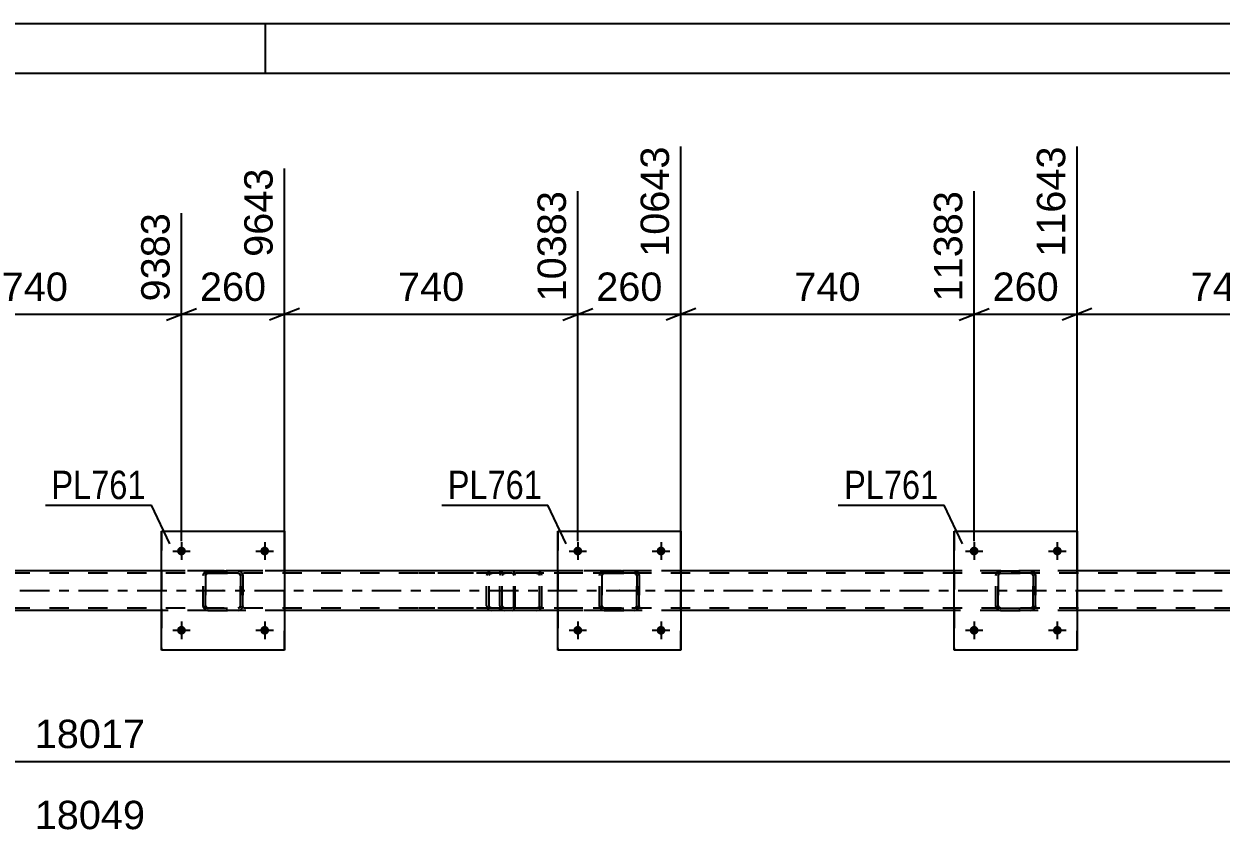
# Model space of a CAD drawing. Header units: millimetres. Extents: x -49 to 792, y -433 to 161.
# Drawn here: x 347.9 to 468.8, y 79.2 to 161 of the extents above; entities that cross this region are included whole.
import ezdxf

# ---------------------------------------------------------------- set-up
doc = ezdxf.new("R2010")
doc.units = ezdxf.units.MM
doc.linetypes.add('DXK_LINE_DOT2', pattern=[3.9198, 1.9599, -1.9599])
doc.linetypes.add('DXK_LINE_DOT3', pattern=[5.9187, 2.979, -0.9799, 0.9799, -0.9799])
doc.styles.add('Arial', font='ARIAL.TTF', dxfattribs={"height": 0.2})
doc.styles.add('Arial Narrow', font='ARIALN.TTF', dxfattribs={"height": 0.2})

# ---------------------------------------------------------------- blocks, each defined once
blk = doc.blocks.new('Unknown-203723993-1112')
at = {"color": 5, "linetype": 'Continuous'}
for p, q in [((792.32, 161.02), (-48.68, 161.02)), ((372.32, 156.02), (372.32, 161.02)), ((787.32, 156.02), (-43.68, 156.02))]:
    blk.add_line(p, q, dxfattribs=at)
blk = doc.blocks.new('Part-203723993-2581 - 2545')
at = {"color": 7, "linetype": 'DXK_LINE_DOT2'}
for p, q in [((709.17, 105.59), (33.84, 105.59)), ((709.17, 105.83), (41.84, 105.83)), ((374.24, 105.83), (361.84, 105.83)), ((414.24, 105.83), (401.84, 105.83)), ((454.23, 105.83), (441.83, 105.83)), ((709.17, 102.07), (33.84, 102.07)), ((374.24, 101.83), (361.84, 101.83)), ((414.24, 101.83), (401.84, 101.83)), ((454.23, 101.83), (441.83, 101.83))]:
    blk.add_line(p, q, dxfattribs=at)
at = {"color": 2, "linetype": 'Continuous'}
for p, q in [((361.84, 105.83), (334.23, 105.83)), ((401.84, 105.83), (374.24, 105.83)), ((441.83, 105.83), (414.24, 105.83)), ((481.83, 105.83), (454.23, 105.83)), ((361.84, 101.83), (334.23, 101.83)), ((401.84, 101.83), (374.24, 101.83)), ((441.83, 101.83), (414.24, 101.83)), ((481.83, 101.83), (454.23, 101.83))]:
    blk.add_line(p, q, dxfattribs=at)
at = {"color": 7, "linetype": 'DXK_LINE_DOT3'}
blk.add_line((33.84, 103.83), (709.17, 103.83), dxfattribs=at)
blk = doc.blocks.new('Bolt-203723993-2603 - 2545')
at = {"linetype": 'Continuous'}
for points in [[(363.4, 99.83), (363.41, 99.92), (363.43, 100.01), (363.48, 100.09), (363.54, 100.15), (363.62, 100.21), (363.7, 100.25), (363.79, 100.26), (363.88, 100.26), (363.97, 100.25), (364.06, 100.21), (364.13, 100.15), (364.19, 100.09), (364.24, 100.01), (364.27, 99.92), (364.28, 99.83), (364.27, 99.74), (364.24, 99.65), (364.19, 99.57), (364.13, 99.5), (364.06, 99.45), (363.97, 99.41), (363.88, 99.39), (363.79, 99.39), (363.7, 99.41), (363.62, 99.45), (363.54, 99.5), (363.48, 99.57), (363.43, 99.65), (363.41, 99.74)], [(371.8, 99.83), (371.81, 99.92), (371.83, 100.01), (371.88, 100.09), (371.94, 100.15), (372.02, 100.21), (372.1, 100.25), (372.19, 100.26), (372.28, 100.26), (372.37, 100.25), (372.46, 100.21), (372.53, 100.15), (372.59, 100.09), (372.64, 100.01), (372.67, 99.92), (372.68, 99.83), (372.67, 99.74), (372.64, 99.65), (372.59, 99.57), (372.53, 99.5), (372.46, 99.45), (372.37, 99.41), (372.28, 99.39), (372.19, 99.39), (372.1, 99.41), (372.02, 99.45), (371.94, 99.5), (371.88, 99.57), (371.83, 99.65), (371.81, 99.74)]]:
    blk.add_hatch(color=1, dxfattribs=at).paths.add_polyline_path(points)
at = {"color": 1, "linetype": 'Continuous'}
for p, q in [((363.84, 100.71), (363.84, 98.95)), ((372.24, 100.71), (372.24, 98.95)), ((362.96, 99.83), (364.72, 99.83)), ((371.36, 99.83), (373.12, 99.83))]:
    blk.add_line(p, q, dxfattribs=at)
blk = doc.blocks.new('Bolt-203723993-2604 - 2545')
at = {"linetype": 'Continuous'}
for points in [[(363.4, 107.83), (363.41, 107.92), (363.43, 108.01), (363.48, 108.09), (363.54, 108.15), (363.62, 108.21), (363.7, 108.25), (363.79, 108.26), (363.88, 108.26), (363.97, 108.25), (364.06, 108.21), (364.13, 108.15), (364.19, 108.09), (364.24, 108.01), (364.27, 107.92), (364.28, 107.83), (364.27, 107.74), (364.24, 107.65), (364.19, 107.57), (364.13, 107.5), (364.06, 107.45), (363.97, 107.41), (363.88, 107.39), (363.79, 107.39), (363.7, 107.41), (363.62, 107.45), (363.54, 107.5), (363.48, 107.57), (363.43, 107.65), (363.41, 107.74)], [(371.8, 107.83), (371.81, 107.92), (371.83, 108.01), (371.88, 108.09), (371.94, 108.15), (372.02, 108.21), (372.1, 108.25), (372.19, 108.26), (372.28, 108.26), (372.37, 108.25), (372.46, 108.21), (372.53, 108.15), (372.59, 108.09), (372.64, 108.01), (372.67, 107.92), (372.68, 107.83), (372.67, 107.74), (372.64, 107.65), (372.59, 107.57), (372.53, 107.5), (372.46, 107.45), (372.37, 107.41), (372.28, 107.39), (372.19, 107.39), (372.1, 107.41), (372.02, 107.45), (371.94, 107.5), (371.88, 107.57), (371.83, 107.65), (371.81, 107.74)]]:
    blk.add_hatch(color=1, dxfattribs=at).paths.add_polyline_path(points)
at = {"color": 1, "linetype": 'Continuous'}
for p, q in [((362.96, 107.83), (364.72, 107.83)), ((363.84, 108.71), (363.84, 106.95)), ((371.36, 107.83), (373.12, 107.83)), ((372.24, 108.71), (372.24, 106.95))]:
    blk.add_line(p, q, dxfattribs=at)
blk = doc.blocks.new('Bolt-203723993-2605 - 2545')
at = {"linetype": 'Continuous'}
for points in [[(403.4, 99.83), (403.41, 99.92), (403.43, 100.01), (403.48, 100.09), (403.54, 100.15), (403.62, 100.21), (403.7, 100.25), (403.79, 100.26), (403.88, 100.26), (403.97, 100.25), (404.06, 100.21), (404.13, 100.15), (404.19, 100.09), (404.24, 100.01), (404.27, 99.92), (404.28, 99.83), (404.27, 99.74), (404.24, 99.65), (404.19, 99.57), (404.13, 99.5), (404.06, 99.45), (403.97, 99.41), (403.88, 99.39), (403.79, 99.39), (403.7, 99.41), (403.62, 99.45), (403.54, 99.5), (403.48, 99.57), (403.43, 99.65), (403.41, 99.74)], [(411.8, 99.83), (411.81, 99.92), (411.83, 100.01), (411.88, 100.09), (411.94, 100.15), (412.02, 100.21), (412.1, 100.25), (412.19, 100.26), (412.28, 100.26), (412.37, 100.25), (412.46, 100.21), (412.53, 100.15), (412.59, 100.09), (412.64, 100.01), (412.67, 99.92), (412.68, 99.83), (412.67, 99.74), (412.64, 99.65), (412.59, 99.57), (412.53, 99.5), (412.46, 99.45), (412.37, 99.41), (412.28, 99.39), (412.19, 99.39), (412.1, 99.41), (412.02, 99.45), (411.94, 99.5), (411.88, 99.57), (411.83, 99.65), (411.81, 99.74)]]:
    blk.add_hatch(color=1, dxfattribs=at).paths.add_polyline_path(points)
at = {"color": 1, "linetype": 'Continuous'}
for p, q in [((403.84, 100.71), (403.84, 98.95)), ((412.24, 100.71), (412.24, 98.95)), ((402.96, 99.83), (404.72, 99.83)), ((411.36, 99.83), (413.12, 99.83))]:
    blk.add_line(p, q, dxfattribs=at)
blk = doc.blocks.new('Bolt-203723993-2606 - 2545')
at = {"linetype": 'Continuous'}
for points in [[(403.4, 107.83), (403.41, 107.92), (403.43, 108.01), (403.48, 108.09), (403.54, 108.15), (403.62, 108.21), (403.7, 108.25), (403.79, 108.26), (403.88, 108.26), (403.97, 108.25), (404.06, 108.21), (404.13, 108.15), (404.19, 108.09), (404.24, 108.01), (404.27, 107.92), (404.28, 107.83), (404.27, 107.74), (404.24, 107.65), (404.19, 107.57), (404.13, 107.5), (404.06, 107.45), (403.97, 107.41), (403.88, 107.39), (403.79, 107.39), (403.7, 107.41), (403.62, 107.45), (403.54, 107.5), (403.48, 107.57), (403.43, 107.65), (403.41, 107.74)], [(411.8, 107.83), (411.81, 107.92), (411.83, 108.01), (411.88, 108.09), (411.94, 108.15), (412.02, 108.21), (412.1, 108.25), (412.19, 108.26), (412.28, 108.26), (412.37, 108.25), (412.46, 108.21), (412.53, 108.15), (412.59, 108.09), (412.64, 108.01), (412.67, 107.92), (412.68, 107.83), (412.67, 107.74), (412.64, 107.65), (412.59, 107.57), (412.53, 107.5), (412.46, 107.45), (412.37, 107.41), (412.28, 107.39), (412.19, 107.39), (412.1, 107.41), (412.02, 107.45), (411.94, 107.5), (411.88, 107.57), (411.83, 107.65), (411.81, 107.74)]]:
    blk.add_hatch(color=1, dxfattribs=at).paths.add_polyline_path(points)
at = {"color": 1, "linetype": 'Continuous'}
for p, q in [((402.96, 107.83), (404.72, 107.83)), ((403.84, 108.71), (403.84, 106.95)), ((411.36, 107.83), (413.12, 107.83)), ((412.24, 108.71), (412.24, 106.95))]:
    blk.add_line(p, q, dxfattribs=at)
blk = doc.blocks.new('Bolt-203723993-2607 - 2545')
at = {"linetype": 'Continuous'}
for points in [[(443.39, 99.83), (443.4, 99.92), (443.43, 100.01), (443.48, 100.09), (443.54, 100.15), (443.61, 100.21), (443.7, 100.25), (443.79, 100.26), (443.88, 100.26), (443.97, 100.25), (444.05, 100.21), (444.13, 100.15), (444.19, 100.09), (444.24, 100.01), (444.27, 99.92), (444.27, 99.83), (444.27, 99.74), (444.24, 99.65), (444.19, 99.57), (444.13, 99.5), (444.05, 99.45), (443.97, 99.41), (443.88, 99.39), (443.79, 99.39), (443.7, 99.41), (443.61, 99.45), (443.54, 99.5), (443.48, 99.57), (443.43, 99.65), (443.4, 99.74)], [(451.79, 99.83), (451.8, 99.92), (451.83, 100.01), (451.88, 100.09), (451.94, 100.15), (452.01, 100.21), (452.1, 100.25), (452.19, 100.26), (452.28, 100.26), (452.37, 100.25), (452.45, 100.21), (452.53, 100.15), (452.59, 100.09), (452.64, 100.01), (452.67, 99.92), (452.67, 99.83), (452.67, 99.74), (452.64, 99.65), (452.59, 99.57), (452.53, 99.5), (452.45, 99.45), (452.37, 99.41), (452.28, 99.39), (452.19, 99.39), (452.1, 99.41), (452.01, 99.45), (451.94, 99.5), (451.88, 99.57), (451.83, 99.65), (451.8, 99.74)]]:
    blk.add_hatch(color=1, dxfattribs=at).paths.add_polyline_path(points)
at = {"color": 1, "linetype": 'Continuous'}
for p, q in [((443.83, 100.71), (443.83, 98.95)), ((452.23, 100.71), (452.23, 98.95)), ((442.95, 99.83), (444.71, 99.83)), ((451.35, 99.83), (453.11, 99.83))]:
    blk.add_line(p, q, dxfattribs=at)
blk = doc.blocks.new('Bolt-203723993-2608 - 2545')
at = {"linetype": 'Continuous'}
for points in [[(443.39, 107.83), (443.4, 107.92), (443.43, 108.01), (443.48, 108.09), (443.54, 108.15), (443.61, 108.21), (443.7, 108.25), (443.79, 108.26), (443.88, 108.26), (443.97, 108.25), (444.05, 108.21), (444.13, 108.15), (444.19, 108.09), (444.24, 108.01), (444.27, 107.92), (444.27, 107.83), (444.27, 107.74), (444.24, 107.65), (444.19, 107.57), (444.13, 107.5), (444.05, 107.45), (443.97, 107.41), (443.88, 107.39), (443.79, 107.39), (443.7, 107.41), (443.61, 107.45), (443.54, 107.5), (443.48, 107.57), (443.43, 107.65), (443.4, 107.74)], [(451.79, 107.83), (451.8, 107.92), (451.83, 108.01), (451.88, 108.09), (451.94, 108.15), (452.01, 108.21), (452.1, 108.25), (452.19, 108.26), (452.28, 108.26), (452.37, 108.25), (452.45, 108.21), (452.53, 108.15), (452.59, 108.09), (452.64, 108.01), (452.67, 107.92), (452.67, 107.83), (452.67, 107.74), (452.64, 107.65), (452.59, 107.57), (452.53, 107.5), (452.45, 107.45), (452.37, 107.41), (452.28, 107.39), (452.19, 107.39), (452.1, 107.41), (452.01, 107.45), (451.94, 107.5), (451.88, 107.57), (451.83, 107.65), (451.8, 107.74)]]:
    blk.add_hatch(color=1, dxfattribs=at).paths.add_polyline_path(points)
at = {"color": 1, "linetype": 'Continuous'}
for p, q in [((442.95, 107.83), (444.71, 107.83)), ((443.83, 108.71), (443.83, 106.95)), ((451.35, 107.83), (453.11, 107.83)), ((452.23, 108.71), (452.23, 106.95))]:
    blk.add_line(p, q, dxfattribs=at)
blk = doc.blocks.new('Part-203723993-2637 - 2545')
at = {"color": 7, "linetype": 'DXK_LINE_DOT2'}
for p, q in [((396, 105.53), (395.96, 105.35)), ((395.96, 102.31), (395.96, 105.35)), ((396.22, 105.35), (396.24, 105.44)), ((396.22, 102.31), (396.22, 105.35)), ((396.24, 105.44), (396.29, 105.52)), ((396.47, 105.83), (396.28, 105.79)), ((396.29, 105.52), (396.38, 105.57)), ((396.38, 105.57), (396.47, 105.59)), ((408.25, 105.83), (396.47, 105.83)), ((408.25, 105.59), (396.47, 105.59)), ((399.9, 105.79), (399.71, 105.83)), ((399.71, 105.59), (399.81, 105.57)), ((399.81, 105.57), (399.89, 105.52)), ((399.89, 105.52), (399.94, 105.44)), ((399.94, 105.44), (399.96, 105.35)), ((399.96, 102.31), (399.96, 105.35)), ((400.22, 105.35), (400.18, 105.53)), ((400.22, 102.31), (400.22, 105.35)), ((395.96, 102.31), (395.98, 102.22)), ((395.98, 102.22), (396, 102.12)), ((396.24, 102.22), (396.22, 102.31)), ((396.29, 102.14), (396.24, 102.22)), ((396.28, 101.86), (396.47, 101.83)), ((396.38, 102.09), (396.29, 102.14)), ((396.47, 102.07), (396.38, 102.09)), ((408.25, 102.07), (396.47, 102.07)), ((408.25, 101.83), (396.47, 101.83)), ((399.81, 102.09), (399.71, 102.07)), ((399.71, 101.83), (399.9, 101.86)), ((399.89, 102.14), (399.81, 102.09)), ((399.94, 102.22), (399.89, 102.14)), ((399.96, 102.31), (399.94, 102.22)), ((400.18, 102.12), (400.2, 102.22)), ((400.2, 102.22), (400.22, 102.31))]:
    blk.add_line(p, q, dxfattribs=at)
for centre, start, end in [((396.45, 105.33), 110.7583, 155.68), ((399.73, 105.33), 24.32, 69.2417), ((396.45, 102.33), 204.32, 249.2417), ((399.73, 102.33), 290.7583, 335.68)]:
    blk.add_arc(centre, 0.496, start, end, dxfattribs=at)
blk = doc.blocks.new('Part-203723993-2679 - 2545')
at = {"color": 2, "linetype": 'Continuous'}
for p, q in [((441.83, 97.83), (441.83, 109.83)), ((441.83, 109.83), (441.83, 109.83)), ((441.83, 109.83), (454.23, 109.83)), ((454.23, 109.83), (454.23, 97.83)), ((441.83, 97.83), (441.83, 97.83)), ((454.23, 97.83), (441.83, 97.83))]:
    blk.add_line(p, q, dxfattribs=at)
at = {"color": 7, "linetype": 'DXK_LINE_DOT2'}
for p, q in [((441.83, 109.83), (441.83, 97.83)), ((441.83, 109.83), (441.83, 109.83)), ((454.23, 97.83), (454.23, 109.83)), ((441.83, 97.83), (441.83, 97.83))]:
    blk.add_line(p, q, dxfattribs=at)
blk = doc.blocks.new('Part-203723993-2680 - 2545')
at = {"color": 7, "linetype": 'DXK_LINE_DOT2'}
for p, q in [((446.03, 105.35), (446.07, 105.53)), ((446.07, 105.53), (446.03, 105.35)), ((446.03, 102.31), (446.03, 105.35)), ((446.03, 105.35), (446.03, 105.35)), ((446.03, 102.31), (446.03, 105.35)), ((446.27, 105.35), (446.29, 105.44)), ((446.29, 105.44), (446.27, 105.35)), ((446.27, 102.31), (446.27, 105.35)), ((446.27, 105.35), (446.27, 105.35)), ((446.27, 105.35), (446.27, 102.31)), ((446.29, 105.44), (446.35, 105.52)), ((446.34, 105.52), (446.29, 105.44)), ((446.33, 105.79), (446.51, 105.83)), ((446.51, 105.83), (446.33, 105.79)), ((446.42, 105.57), (446.34, 105.52)), ((446.35, 105.52), (446.42, 105.57)), ((446.42, 105.57), (446.51, 105.59)), ((446.51, 105.59), (446.42, 105.57)), ((446.51, 105.83), (449.55, 105.83)), ((446.51, 105.83), (446.51, 105.83)), ((446.51, 105.83), (449.55, 105.83)), ((446.51, 105.59), (449.55, 105.59)), ((446.51, 105.59), (446.51, 105.59)), ((449.55, 105.59), (446.51, 105.59)), ((449.55, 105.83), (449.55, 105.83)), ((449.55, 105.83), (449.73, 105.79)), ((449.74, 105.79), (449.55, 105.83)), ((449.55, 105.59), (449.55, 105.59)), ((449.55, 105.59), (449.65, 105.57)), ((449.64, 105.57), (449.55, 105.59)), ((449.64, 105.57), (449.65, 105.57)), ((449.72, 105.52), (449.64, 105.57)), ((449.65, 105.57), (449.72, 105.52)), ((449.72, 105.52), (449.78, 105.44)), ((449.77, 105.44), (449.72, 105.52)), ((449.79, 105.35), (449.77, 105.44)), ((449.78, 105.44), (449.79, 105.35)), ((449.79, 102.31), (449.79, 105.35)), ((449.79, 105.35), (449.79, 105.35)), ((449.79, 105.35), (449.79, 102.31)), ((449.99, 105.53), (450.03, 105.35)), ((450.03, 105.35), (450, 105.53)), ((450.03, 102.31), (450.03, 105.35)), ((450.03, 105.35), (450.03, 105.35)), ((450.03, 105.35), (450.03, 102.31)), ((446.03, 102.31), (446.03, 102.31)), ((446.07, 102.12), (446.03, 102.31)), ((446.03, 102.31), (446.07, 102.12)), ((446.27, 102.31), (446.27, 102.31)), ((446.29, 102.21), (446.27, 102.31)), ((446.27, 102.31), (446.29, 102.22)), ((446.29, 102.22), (446.34, 102.14)), ((446.35, 102.14), (446.29, 102.21)), ((446.33, 101.86), (446.33, 101.86)), ((446.51, 101.83), (446.33, 101.86)), ((446.33, 101.86), (446.51, 101.83)), ((446.34, 102.14), (446.42, 102.09)), ((446.42, 102.08), (446.35, 102.14)), ((446.42, 102.09), (446.51, 102.07)), ((446.51, 102.07), (446.42, 102.08)), ((446.51, 102.07), (449.55, 102.07)), ((446.51, 102.07), (446.51, 102.07)), ((446.51, 102.07), (449.55, 102.07)), ((446.51, 101.83), (449.55, 101.83)), ((446.51, 101.83), (446.51, 101.83)), ((446.51, 101.83), (449.55, 101.83)), ((449.55, 102.07), (449.64, 102.09)), ((449.65, 102.08), (449.55, 102.07)), ((449.55, 102.07), (449.55, 102.07)), ((449.73, 101.86), (449.55, 101.83)), ((449.55, 101.83), (449.74, 101.86)), ((449.55, 101.83), (449.55, 101.83)), ((449.64, 102.09), (449.72, 102.14)), ((449.72, 102.14), (449.65, 102.08)), ((449.72, 102.14), (449.77, 102.22)), ((449.78, 102.21), (449.72, 102.14)), ((449.77, 102.22), (449.79, 102.31)), ((449.79, 102.31), (449.78, 102.21)), ((449.79, 102.31), (449.79, 102.31)), ((450.03, 102.31), (449.99, 102.12)), ((450, 102.12), (450.03, 102.31)), ((450.03, 102.31), (450.03, 102.31))]:
    blk.add_line(p, q, dxfattribs=at)
at = {"color": 7, "linetype": 'DXK_LINE_DOT3'}
blk.add_line((448.04, 103.83), (448.03, 103.83), dxfattribs=at)
at = {"color": 7, "linetype": 'DXK_LINE_DOT2'}
for centre, start, end in [((446.51, 105.35), 112.5, 157.5), ((446.51, 105.35), 112.5, 157.5), ((449.55, 105.35), 22.5, 67.5), ((449.55, 105.35), 22.5, 67.5), ((446.51, 102.31), 202.5, 247.5), ((446.51, 102.31), 202.5, 247.5), ((449.55, 102.31), 292.5, 337.5), ((449.55, 102.31), 292.5, 337.5)]:
    blk.add_arc(centre, 0.48, start, end, dxfattribs=at)
blk = doc.blocks.new('Part-203723993-2685 - 2545')
at = {"color": 2, "linetype": 'Continuous'}
for p, q in [((401.84, 97.83), (401.84, 109.83)), ((401.84, 109.83), (401.84, 109.83)), ((401.84, 109.83), (414.24, 109.83)), ((414.24, 109.83), (414.24, 97.83)), ((401.84, 97.83), (401.84, 97.83)), ((414.24, 97.83), (401.84, 97.83))]:
    blk.add_line(p, q, dxfattribs=at)
at = {"color": 7, "linetype": 'DXK_LINE_DOT2'}
for p, q in [((401.84, 109.83), (401.84, 97.83)), ((401.84, 109.83), (401.84, 109.83)), ((414.24, 97.83), (414.24, 109.83)), ((401.84, 97.83), (401.84, 97.83))]:
    blk.add_line(p, q, dxfattribs=at)
blk = doc.blocks.new('Part-203723993-2686 - 2545')
at = {"color": 7, "linetype": 'DXK_LINE_DOT2'}
for p, q in [((406.03, 105.35), (406.07, 105.53)), ((406.03, 105.35), (406.04, 105.35)), ((406.03, 102.31), (406.03, 105.35)), ((406.07, 105.53), (406.04, 105.35)), ((406.04, 102.31), (406.04, 105.35)), ((406.29, 105.44), (406.27, 105.35)), ((406.28, 105.35), (406.27, 105.35)), ((406.27, 105.35), (406.27, 102.31)), ((406.28, 105.35), (406.29, 105.44)), ((406.28, 102.31), (406.28, 105.35)), ((406.29, 105.44), (406.35, 105.52)), ((406.34, 105.52), (406.29, 105.44)), ((406.33, 105.79), (406.51, 105.83)), ((406.52, 105.83), (406.33, 105.79)), ((406.42, 105.57), (406.34, 105.52)), ((406.35, 105.52), (406.42, 105.57)), ((406.42, 105.57), (406.52, 105.59)), ((406.51, 105.59), (406.42, 105.57)), ((406.52, 105.83), (406.51, 105.83)), ((406.51, 105.83), (409.55, 105.83)), ((406.51, 105.59), (406.52, 105.59)), ((409.55, 105.59), (406.51, 105.59)), ((406.52, 105.83), (409.56, 105.83)), ((406.52, 105.59), (409.56, 105.59)), ((409.55, 105.83), (409.56, 105.83)), ((409.55, 105.83), (409.74, 105.79)), ((409.56, 105.59), (409.55, 105.59)), ((409.64, 105.57), (409.55, 105.59)), ((409.74, 105.79), (409.56, 105.83)), ((409.56, 105.59), (409.65, 105.57)), ((409.64, 105.57), (409.65, 105.57)), ((409.72, 105.52), (409.64, 105.57)), ((409.65, 105.57), (409.73, 105.52)), ((409.77, 105.44), (409.72, 105.52)), ((409.73, 105.52), (409.78, 105.44)), ((409.79, 105.35), (409.77, 105.44)), ((409.78, 105.44), (409.8, 105.35)), ((409.8, 105.35), (409.79, 105.35)), ((409.79, 105.35), (409.79, 102.31)), ((409.8, 102.31), (409.8, 105.35)), ((410, 105.53), (410.03, 105.35)), ((410.04, 105.35), (410, 105.53)), ((410.04, 105.35), (410.03, 105.35)), ((410.03, 105.35), (410.03, 102.31)), ((410.04, 102.31), (410.04, 105.35)), ((406.04, 102.31), (406.03, 102.31)), ((406.07, 102.12), (406.03, 102.31)), ((406.04, 102.31), (406.07, 102.12)), ((406.27, 102.31), (406.28, 102.31)), ((406.27, 102.31), (406.29, 102.22)), ((406.29, 102.21), (406.28, 102.31)), ((406.29, 102.22), (406.34, 102.14)), ((406.35, 102.14), (406.29, 102.21)), ((406.33, 101.86), (406.33, 101.86)), ((406.51, 101.83), (406.33, 101.86)), ((406.33, 101.86), (406.52, 101.83)), ((406.34, 102.14), (406.42, 102.09)), ((406.42, 102.08), (406.35, 102.14)), ((406.42, 102.09), (406.51, 102.07)), ((406.52, 102.07), (406.42, 102.08)), ((406.52, 102.07), (406.51, 102.07)), ((406.51, 102.07), (409.55, 102.07)), ((406.52, 101.83), (406.51, 101.83)), ((406.51, 101.83), (409.55, 101.83)), ((406.52, 102.07), (409.56, 102.07)), ((406.52, 101.83), (409.56, 101.83)), ((409.55, 102.07), (409.64, 102.09)), ((409.55, 102.07), (409.56, 102.07)), ((409.74, 101.86), (409.55, 101.83)), ((409.55, 101.83), (409.56, 101.83)), ((409.65, 102.08), (409.56, 102.07)), ((409.56, 101.83), (409.74, 101.86)), ((409.64, 102.09), (409.72, 102.14)), ((409.73, 102.14), (409.65, 102.08)), ((409.72, 102.14), (409.77, 102.22)), ((409.78, 102.21), (409.73, 102.14)), ((409.77, 102.22), (409.79, 102.31)), ((409.8, 102.31), (409.78, 102.21)), ((409.79, 102.31), (409.8, 102.31)), ((410.03, 102.31), (410, 102.12)), ((410, 102.12), (410.04, 102.31)), ((410.03, 102.31), (410.04, 102.31))]:
    blk.add_line(p, q, dxfattribs=at)
at = {"color": 7, "linetype": 'DXK_LINE_DOT3'}
blk.add_line((408.04, 103.83), (408.03, 103.83), dxfattribs=at)
at = {"color": 7, "linetype": 'DXK_LINE_DOT2'}
for centre, start, end in [((406.51, 105.35), 112.5, 157.5), ((406.52, 105.35), 112.5, 157.5), ((409.55, 105.35), 22.5, 67.5), ((409.56, 105.35), 22.5, 67.5), ((406.51, 102.31), 202.5, 247.5), ((406.52, 102.31), 202.5, 247.5), ((409.55, 102.31), 292.5, 337.5), ((409.56, 102.31), 292.5, 337.5)]:
    blk.add_arc(centre, 0.48, start, end, dxfattribs=at)
blk = doc.blocks.new('Part-203723993-2691 - 2545')
at = {"color": 2, "linetype": 'Continuous'}
for p, q in [((361.84, 97.83), (361.84, 109.83)), ((361.84, 109.83), (361.84, 109.83)), ((361.84, 109.83), (374.24, 109.83)), ((374.24, 109.83), (374.24, 97.83)), ((361.84, 97.83), (361.84, 97.83)), ((374.24, 97.83), (361.84, 97.83))]:
    blk.add_line(p, q, dxfattribs=at)
at = {"color": 7, "linetype": 'DXK_LINE_DOT2'}
for p, q in [((361.84, 109.83), (361.84, 97.83)), ((361.84, 109.83), (361.84, 109.83)), ((374.24, 97.83), (374.24, 109.83)), ((361.84, 97.83), (361.84, 97.83))]:
    blk.add_line(p, q, dxfattribs=at)
blk = doc.blocks.new('Part-203723993-2692 - 2545')
at = {"color": 7, "linetype": 'DXK_LINE_DOT2'}
for p, q in [((366.03, 105.35), (366.07, 105.53)), ((366.03, 105.35), (366.04, 105.35)), ((366.03, 102.31), (366.03, 105.35)), ((366.07, 105.53), (366.04, 105.35)), ((366.04, 102.31), (366.04, 105.35)), ((366.29, 105.44), (366.27, 105.35)), ((366.28, 105.35), (366.27, 105.35)), ((366.27, 105.35), (366.27, 102.31)), ((366.28, 105.35), (366.29, 105.44)), ((366.28, 102.31), (366.28, 105.35)), ((366.29, 105.44), (366.35, 105.52)), ((366.34, 105.52), (366.29, 105.44)), ((366.33, 105.79), (366.51, 105.83)), ((366.52, 105.83), (366.33, 105.79)), ((366.42, 105.57), (366.34, 105.52)), ((366.35, 105.52), (366.42, 105.57)), ((366.42, 105.57), (366.52, 105.59)), ((366.51, 105.59), (366.42, 105.57)), ((366.52, 105.83), (366.51, 105.83)), ((366.51, 105.83), (369.55, 105.83)), ((366.51, 105.59), (366.52, 105.59)), ((369.55, 105.59), (366.51, 105.59)), ((366.52, 105.83), (369.56, 105.83)), ((366.52, 105.59), (369.56, 105.59)), ((369.55, 105.83), (369.56, 105.83)), ((369.55, 105.83), (369.74, 105.79)), ((369.56, 105.59), (369.55, 105.59)), ((369.64, 105.57), (369.55, 105.59)), ((369.74, 105.79), (369.56, 105.83)), ((369.56, 105.59), (369.65, 105.57)), ((369.64, 105.57), (369.65, 105.57)), ((369.72, 105.52), (369.64, 105.57)), ((369.65, 105.57), (369.73, 105.52)), ((369.77, 105.44), (369.72, 105.52)), ((369.73, 105.52), (369.78, 105.44)), ((369.79, 105.35), (369.77, 105.44)), ((369.78, 105.44), (369.8, 105.35)), ((369.8, 105.35), (369.79, 105.35)), ((369.79, 105.35), (369.79, 102.31)), ((369.8, 102.31), (369.8, 105.35)), ((370, 105.53), (370.03, 105.35)), ((370.04, 105.35), (370, 105.53)), ((370.04, 105.35), (370.03, 105.35)), ((370.03, 105.35), (370.03, 102.31)), ((370.04, 102.31), (370.04, 105.35)), ((366.04, 102.31), (366.03, 102.31)), ((366.07, 102.12), (366.03, 102.31)), ((366.04, 102.31), (366.07, 102.12)), ((366.27, 102.31), (366.28, 102.31)), ((366.27, 102.31), (366.29, 102.22)), ((366.29, 102.21), (366.28, 102.31)), ((366.29, 102.22), (366.34, 102.14)), ((366.35, 102.14), (366.29, 102.21)), ((366.33, 101.86), (366.33, 101.86)), ((366.51, 101.83), (366.33, 101.86)), ((366.33, 101.86), (366.52, 101.83)), ((366.34, 102.14), (366.42, 102.09)), ((366.42, 102.08), (366.35, 102.14)), ((366.42, 102.09), (366.51, 102.07)), ((366.52, 102.07), (366.42, 102.08)), ((366.52, 102.07), (366.51, 102.07)), ((366.51, 102.07), (369.55, 102.07)), ((366.52, 101.83), (366.51, 101.83)), ((366.51, 101.83), (369.55, 101.83)), ((366.52, 102.07), (369.56, 102.07)), ((366.52, 101.83), (369.56, 101.83)), ((369.55, 102.07), (369.64, 102.09)), ((369.55, 102.07), (369.56, 102.07)), ((369.74, 101.86), (369.55, 101.83)), ((369.55, 101.83), (369.56, 101.83)), ((369.65, 102.08), (369.56, 102.07)), ((369.56, 101.83), (369.74, 101.86)), ((369.64, 102.09), (369.72, 102.14)), ((369.73, 102.14), (369.65, 102.08)), ((369.72, 102.14), (369.77, 102.22)), ((369.78, 102.21), (369.73, 102.14)), ((369.77, 102.22), (369.79, 102.31)), ((369.8, 102.31), (369.78, 102.21)), ((369.79, 102.31), (369.8, 102.31)), ((370.03, 102.31), (370, 102.12)), ((370, 102.12), (370.04, 102.31)), ((370.03, 102.31), (370.04, 102.31))]:
    blk.add_line(p, q, dxfattribs=at)
at = {"color": 7, "linetype": 'DXK_LINE_DOT3'}
blk.add_line((368.04, 103.83), (368.03, 103.83), dxfattribs=at)
at = {"color": 7, "linetype": 'DXK_LINE_DOT2'}
for centre, start, end in [((366.51, 105.35), 112.5, 157.5), ((366.52, 105.35), 112.5, 157.5), ((369.55, 105.35), 22.5, 67.5), ((369.56, 105.35), 22.5, 67.5), ((366.51, 102.31), 202.5, 247.5), ((366.52, 102.31), 202.5, 247.5), ((369.55, 102.31), 292.5, 337.5), ((369.56, 102.31), 292.5, 337.5)]:
    blk.add_arc(centre, 0.48, start, end, dxfattribs=at)
blk = doc.blocks.new('Part-203723993-2797 - 2545')
at = {"color": 7, "linetype": 'DXK_LINE_DOT2'}
for p, q in [((397.24, 105.83), (387.83, 105.83)), ((397.24, 105.59), (387.83, 105.59)), ((394.68, 105.53), (394.64, 105.35)), ((394.64, 102.31), (394.64, 105.35)), ((394.9, 105.35), (394.92, 105.44)), ((394.9, 102.31), (394.9, 105.35)), ((394.92, 105.44), (394.97, 105.52)), ((395.15, 105.83), (394.96, 105.79)), ((394.97, 105.52), (395.05, 105.57)), ((395.05, 105.57), (395.15, 105.59)), ((395.96, 105.83), (395.96, 105.59)), ((397.34, 105.79), (397.24, 105.83)), ((397.24, 105.59), (397.29, 105.57)), ((397.29, 105.57), (397.33, 105.52)), ((397.33, 105.52), (397.36, 105.44)), ((397.43, 105.69), (397.34, 105.79)), ((397.36, 105.44), (397.37, 105.35)), ((397.37, 102.31), (397.37, 105.35)), ((397.49, 105.53), (397.43, 105.69)), ((397.51, 105.35), (397.49, 105.53)), ((397.51, 102.31), (397.51, 105.35)), ((397.24, 102.07), (387.83, 102.07)), ((397.24, 101.83), (387.83, 101.83)), ((394.64, 102.31), (394.66, 102.22)), ((394.66, 102.22), (394.68, 102.12)), ((394.92, 102.22), (394.9, 102.31)), ((394.97, 102.14), (394.92, 102.22)), ((394.96, 101.86), (395.15, 101.83)), ((395.05, 102.09), (394.97, 102.14)), ((395.15, 102.07), (395.05, 102.09)), ((395.96, 101.86), (395.96, 102.07)), ((395.96, 101.83), (395.96, 101.86)), ((397.29, 102.09), (397.24, 102.07)), ((397.24, 101.83), (397.34, 101.86)), ((397.33, 102.14), (397.29, 102.09)), ((397.36, 102.22), (397.33, 102.14)), ((397.34, 101.86), (397.43, 101.97)), ((397.37, 102.31), (397.36, 102.22)), ((397.43, 101.97), (397.49, 102.12)), ((397.49, 102.12), (397.51, 102.31))]:
    blk.add_line(p, q, dxfattribs=at)
for centre, start, end in [((395.13, 105.33), 111.1941, 156.1506), ((395.13, 102.32), 203.8494, 248.8059)]:
    blk.add_arc(centre, 0.492, start, end, dxfattribs=at)
blk = doc.blocks.new('StraightDimension-203723993-3085 - 2545')
at = {"color": 7, "linetype": 'Continuous'}
for p, q in [((454.23, 106.83), (454.23, 148.64)), ((483.84, 108.83), (483.84, 144.14)), ((455.73, 132.32), (452.73, 131.12)), ((454.23, 131.72), (483.84, 131.72)), ((482.34, 131.12), (485.34, 132.32))]:
    blk.add_line(p, q, dxfattribs=at)
at = {"color": 0}
blk.add_wipeout([(472.97, 132.47), (472.97, 136.67), (465.1, 136.67), (465.1, 132.47)], dxfattribs=at)
at = {"color": 3, "style": 'Arial'}
blk.add_text('740', height=2.865, dxfattribs=at).set_placement((465.7, 133.07))
at = {"color": 0, "linetype": 'Continuous'}
blk.add_wipeout([(483.24, 144.74), (479.04, 144.74), (479.04, 132.42), (483.24, 132.42)], dxfattribs=at)
at = {"color": 3, "linetype": 'Continuous', "style": 'Arial'}
blk.add_text('12383', height=2.865, rotation=90.0002, dxfattribs=at).set_placement((482.64, 133.02))
blk = doc.blocks.new('StraightDimension-203723993-2835 - 2545')
at = {"color": 0}
blk.add_wipeout([(360.74, 79.16), (360.74, 83.36), (348.43, 83.36), (348.43, 79.16)], dxfattribs=at)
at = {"color": 3, "style": 'Arial'}
blk.add_text('18049', height=2.865, dxfattribs=at).set_placement((349.03, 79.76))
blk = doc.blocks.new('StraightDimension-203723993-2892 - 2545')
at = {"color": 7, "linetype": 'Continuous'}
for p, q in [((414.24, 106.59), (414.24, 148.64)), ((403.84, 108.83), (403.84, 144.14)), ((402.34, 131.12), (405.34, 132.32)), ((403.84, 131.72), (414.24, 131.72)), ((415.74, 132.32), (412.74, 131.12))]:
    blk.add_line(p, q, dxfattribs=at)
at = {"color": 0}
blk.add_wipeout([(412.97, 132.47), (412.97, 136.67), (405.1, 136.67), (405.1, 132.47)], dxfattribs=at)
at = {"color": 3, "style": 'Arial'}
blk.add_text('260', height=2.865, dxfattribs=at).set_placement((405.7, 133.07))
at = {"color": 0, "linetype": 'Continuous'}
blk.add_wipeout([(413.64, 149.24), (409.44, 149.24), (409.44, 136.92), (413.64, 136.92)], dxfattribs=at)
at = {"color": 3, "linetype": 'Continuous', "style": 'Arial'}
blk.add_text('10643', height=2.865, rotation=90.0002, dxfattribs=at).set_placement((413.04, 137.52))
blk = doc.blocks.new('StraightDimension-203723993-2909 - 2545')
at = {"color": 7, "linetype": 'Continuous'}
for p, q in [((374.24, 106.83), (374.24, 146.42)), ((403.84, 108.83), (403.84, 144.14)), ((375.74, 132.32), (372.74, 131.12)), ((374.24, 131.72), (403.84, 131.72)), ((402.34, 131.12), (405.34, 132.32))]:
    blk.add_line(p, q, dxfattribs=at)
at = {"color": 0}
blk.add_wipeout([(392.97, 132.47), (392.97, 136.67), (385.1, 136.67), (385.1, 132.47)], dxfattribs=at)
at = {"color": 3, "style": 'Arial'}
blk.add_text('740', height=2.865, dxfattribs=at).set_placement((385.7, 133.07))
at = {"color": 0, "linetype": 'Continuous'}
blk.add_wipeout([(403.24, 144.74), (399.04, 144.74), (399.04, 132.42), (403.24, 132.42)], dxfattribs=at)
at = {"color": 3, "linetype": 'Continuous', "style": 'Arial'}
blk.add_text('10383', height=2.865, rotation=90.0002, dxfattribs=at).set_placement((402.64, 133.02))
blk = doc.blocks.new('StraightDimension-203723993-2921 - 2545')
at = {"color": 7, "linetype": 'Continuous'}
for p, q in [((374.24, 106.83), (374.24, 146.42)), ((363.84, 108.83), (363.84, 141.92)), ((362.34, 131.12), (365.34, 132.32)), ((363.84, 131.72), (374.24, 131.72)), ((375.74, 132.32), (372.74, 131.12))]:
    blk.add_line(p, q, dxfattribs=at)
at = {"color": 0}
blk.add_wipeout([(372.97, 132.47), (372.97, 136.67), (365.1, 136.67), (365.1, 132.47)], dxfattribs=at)
at = {"color": 3, "style": 'Arial'}
blk.add_text('260', height=2.865, dxfattribs=at).set_placement((365.7, 133.07))
at = {"color": 0, "linetype": 'Continuous'}
blk.add_wipeout([(373.64, 147.02), (369.44, 147.02), (369.44, 136.92), (373.64, 136.92)], dxfattribs=at)
at = {"color": 3, "linetype": 'Continuous', "style": 'Arial'}
blk.add_text('9643', height=2.865, rotation=90.0002, dxfattribs=at).set_placement((373.04, 137.52))
blk = doc.blocks.new('StraightDimension-203723993-2933 - 2545')
at = {"color": 7, "linetype": 'Continuous'}
for p, q in [((334.23, 106.83), (334.23, 146.42)), ((363.84, 108.83), (363.84, 141.92)), ((335.73, 132.32), (332.73, 131.12)), ((334.23, 131.72), (363.84, 131.72)), ((362.34, 131.12), (365.34, 132.32))]:
    blk.add_line(p, q, dxfattribs=at)
at = {"color": 0}
blk.add_wipeout([(352.97, 132.47), (352.97, 136.67), (345.1, 136.67), (345.1, 132.47)], dxfattribs=at)
at = {"color": 3, "style": 'Arial'}
blk.add_text('740', height=2.865, dxfattribs=at).set_placement((345.7, 133.07))
at = {"color": 0, "linetype": 'Continuous'}
blk.add_wipeout([(363.24, 142.52), (359.04, 142.52), (359.04, 132.42), (363.24, 132.42)], dxfattribs=at)
at = {"color": 3, "linetype": 'Continuous', "style": 'Arial'}
blk.add_text('9383', height=2.865, rotation=90.0002, dxfattribs=at).set_placement((362.64, 133.02))
blk = doc.blocks.new('StraightDimension-203723993-3078 - 2545')
at = {"color": 7, "linetype": 'Continuous'}
for p, q in [((454.23, 106.83), (454.23, 148.64)), ((443.84, 108.83), (443.84, 144.14)), ((442.34, 131.12), (445.34, 132.32)), ((443.84, 131.72), (454.23, 131.72)), ((455.73, 132.32), (452.73, 131.12))]:
    blk.add_line(p, q, dxfattribs=at)
at = {"color": 0}
blk.add_wipeout([(452.97, 132.47), (452.97, 136.67), (445.1, 136.67), (445.1, 132.47)], dxfattribs=at)
at = {"color": 3, "style": 'Arial'}
blk.add_text('260', height=2.865, dxfattribs=at).set_placement((445.7, 133.07))
at = {"color": 0, "linetype": 'Continuous'}
blk.add_wipeout([(453.63, 149.24), (449.43, 149.24), (449.43, 136.92), (453.63, 136.92)], dxfattribs=at)
at = {"color": 3, "linetype": 'Continuous', "style": 'Arial'}
blk.add_text('11643', height=2.865, rotation=90.0002, dxfattribs=at).set_placement((453.03, 137.52))
blk = doc.blocks.new('StraightDimension-203723993-3104 - 2545')
at = {"color": 7, "linetype": 'Continuous'}
for p, q in [((414.24, 106.59), (414.24, 148.64)), ((443.84, 108.83), (443.84, 144.14)), ((415.74, 132.32), (412.74, 131.12)), ((414.24, 131.72), (443.84, 131.72)), ((442.34, 131.12), (445.34, 132.32))]:
    blk.add_line(p, q, dxfattribs=at)
at = {"color": 0}
blk.add_wipeout([(432.97, 132.47), (432.97, 136.67), (425.1, 136.67), (425.1, 132.47)], dxfattribs=at)
at = {"color": 3, "style": 'Arial'}
blk.add_text('740', height=2.865, dxfattribs=at).set_placement((425.7, 133.07))
at = {"color": 0, "linetype": 'Continuous'}
blk.add_wipeout([(443.24, 144.74), (439.04, 144.74), (439.04, 132.42), (443.24, 132.42)], dxfattribs=at)
at = {"color": 3, "linetype": 'Continuous', "style": 'Arial'}
blk.add_text('11383', height=2.865, rotation=90.0002, dxfattribs=at).set_placement((442.64, 133.02))
blk = doc.blocks.new('StraightDimension-203723993-3267 - 2545')
at = {"color": 7, "linetype": 'Continuous'}
blk.add_line((0, 86.59), (709.17, 86.59), dxfattribs=at)
at = {"color": 0}
blk.add_wipeout([(360.74, 87.34), (360.74, 91.54), (348.43, 91.54), (348.43, 87.34)], dxfattribs=at)
at = {"color": 3, "style": 'Arial'}
blk.add_text('18017', height=2.865, dxfattribs=at).set_placement((349.03, 87.94))
blk = doc.blocks.new('Mark-203723993-2687 - 2545')
at = {"color": 0}
blk.add_wipeout([(360.22, 113.07), (360.22, 116.07), (350.72, 116.07), (350.72, 113.07)], dxfattribs=at)
blk.add_wipeout([(360.22, 113.07), (360.22, 116.07), (350.72, 116.07), (350.72, 113.07)], dxfattribs=at)
at = {"color": 30, "linetype": 'Continuous'}
for p in [(350.12, 112.47), (362.65, 108.57)]:
    blk.add_line(p, (360.82, 112.47), dxfattribs=at)
at = {"color": 3, "style": 'Arial Narrow'}
blk.add_text('PL761', height=2.863, dxfattribs=at).set_placement((350.72, 113.07))
blk = doc.blocks.new('Mark-203723993-2675 - 2545')
at = {"color": 0}
blk.add_wipeout([(440.22, 113.07), (440.22, 116.07), (430.72, 116.07), (430.72, 113.07)], dxfattribs=at)
blk.add_wipeout([(440.22, 113.07), (440.22, 116.07), (430.72, 116.07), (430.72, 113.07)], dxfattribs=at)
at = {"color": 30, "linetype": 'Continuous'}
for p in [(430.12, 112.47), (442.65, 108.57)]:
    blk.add_line(p, (440.82, 112.47), dxfattribs=at)
at = {"color": 3, "style": 'Arial Narrow'}
blk.add_text('PL761', height=2.863, dxfattribs=at).set_placement((430.72, 113.07))
blk = doc.blocks.new('Mark-203723993-2681 - 2545')
at = {"color": 0}
blk.add_wipeout([(400.22, 113.07), (400.22, 116.07), (390.72, 116.07), (390.72, 113.07)], dxfattribs=at)
blk.add_wipeout([(400.22, 113.07), (400.22, 116.07), (390.72, 116.07), (390.72, 113.07)], dxfattribs=at)
at = {"color": 30, "linetype": 'Continuous'}
for p in [(390.12, 112.47), (402.65, 108.57)]:
    blk.add_line(p, (400.82, 112.47), dxfattribs=at)
at = {"color": 3, "style": 'Arial Narrow'}
blk.add_text('PL761', height=2.863, dxfattribs=at).set_placement((390.72, 113.07))

msp = doc.modelspace()

# ---------------------------------------------------------------- block references
for name in ['Unknown-203723993-1112', 'Part-203723993-2691 - 2545', 'Part-203723993-2685 - 2545', 'Part-203723993-2679 - 2545', 'Bolt-203723993-2604 - 2545', 'Bolt-203723993-2606 - 2545', 'Bolt-203723993-2608 - 2545', 'Part-203723993-2581 - 2545', 'Part-203723993-2692 - 2545', 'Part-203723993-2797 - 2545', 'Part-203723993-2637 - 2545', 'Part-203723993-2686 - 2545', 'Part-203723993-2680 - 2545', 'Bolt-203723993-2603 - 2545', 'Bolt-203723993-2605 - 2545', 'Bolt-203723993-2607 - 2545']:
    msp.add_blockref(name, (0, 0))

# ---------------------------------------------------------------- next in the draw order: block references
for name in ['StraightDimension-203723993-2892 - 2545', 'StraightDimension-203723993-3085 - 2545', 'StraightDimension-203723993-2835 - 2545']:
    msp.add_blockref(name, (0, 0))

# ---------------------------------------------------------------- next in the draw order: block references
for name in ['StraightDimension-203723993-3078 - 2545', 'StraightDimension-203723993-2909 - 2545', 'StraightDimension-203723993-3267 - 2545']:
    msp.add_blockref(name, (0, 0))

# ---------------------------------------------------------------- next in the draw order: block references
for name in ['StraightDimension-203723993-3104 - 2545', 'StraightDimension-203723993-2921 - 2545', 'Mark-203723993-2681 - 2545']:
    msp.add_blockref(name, (0, 0))

# ---------------------------------------------------------------- next in the draw order: block references
for name in ['StraightDimension-203723993-2933 - 2545', 'Mark-203723993-2675 - 2545']:
    msp.add_blockref(name, (0, 0))

# ---------------------------------------------------------------- next in the draw order: block references
msp.add_blockref('Mark-203723993-2687 - 2545', (0, 0))

doc.saveas('drawing.dxf')
